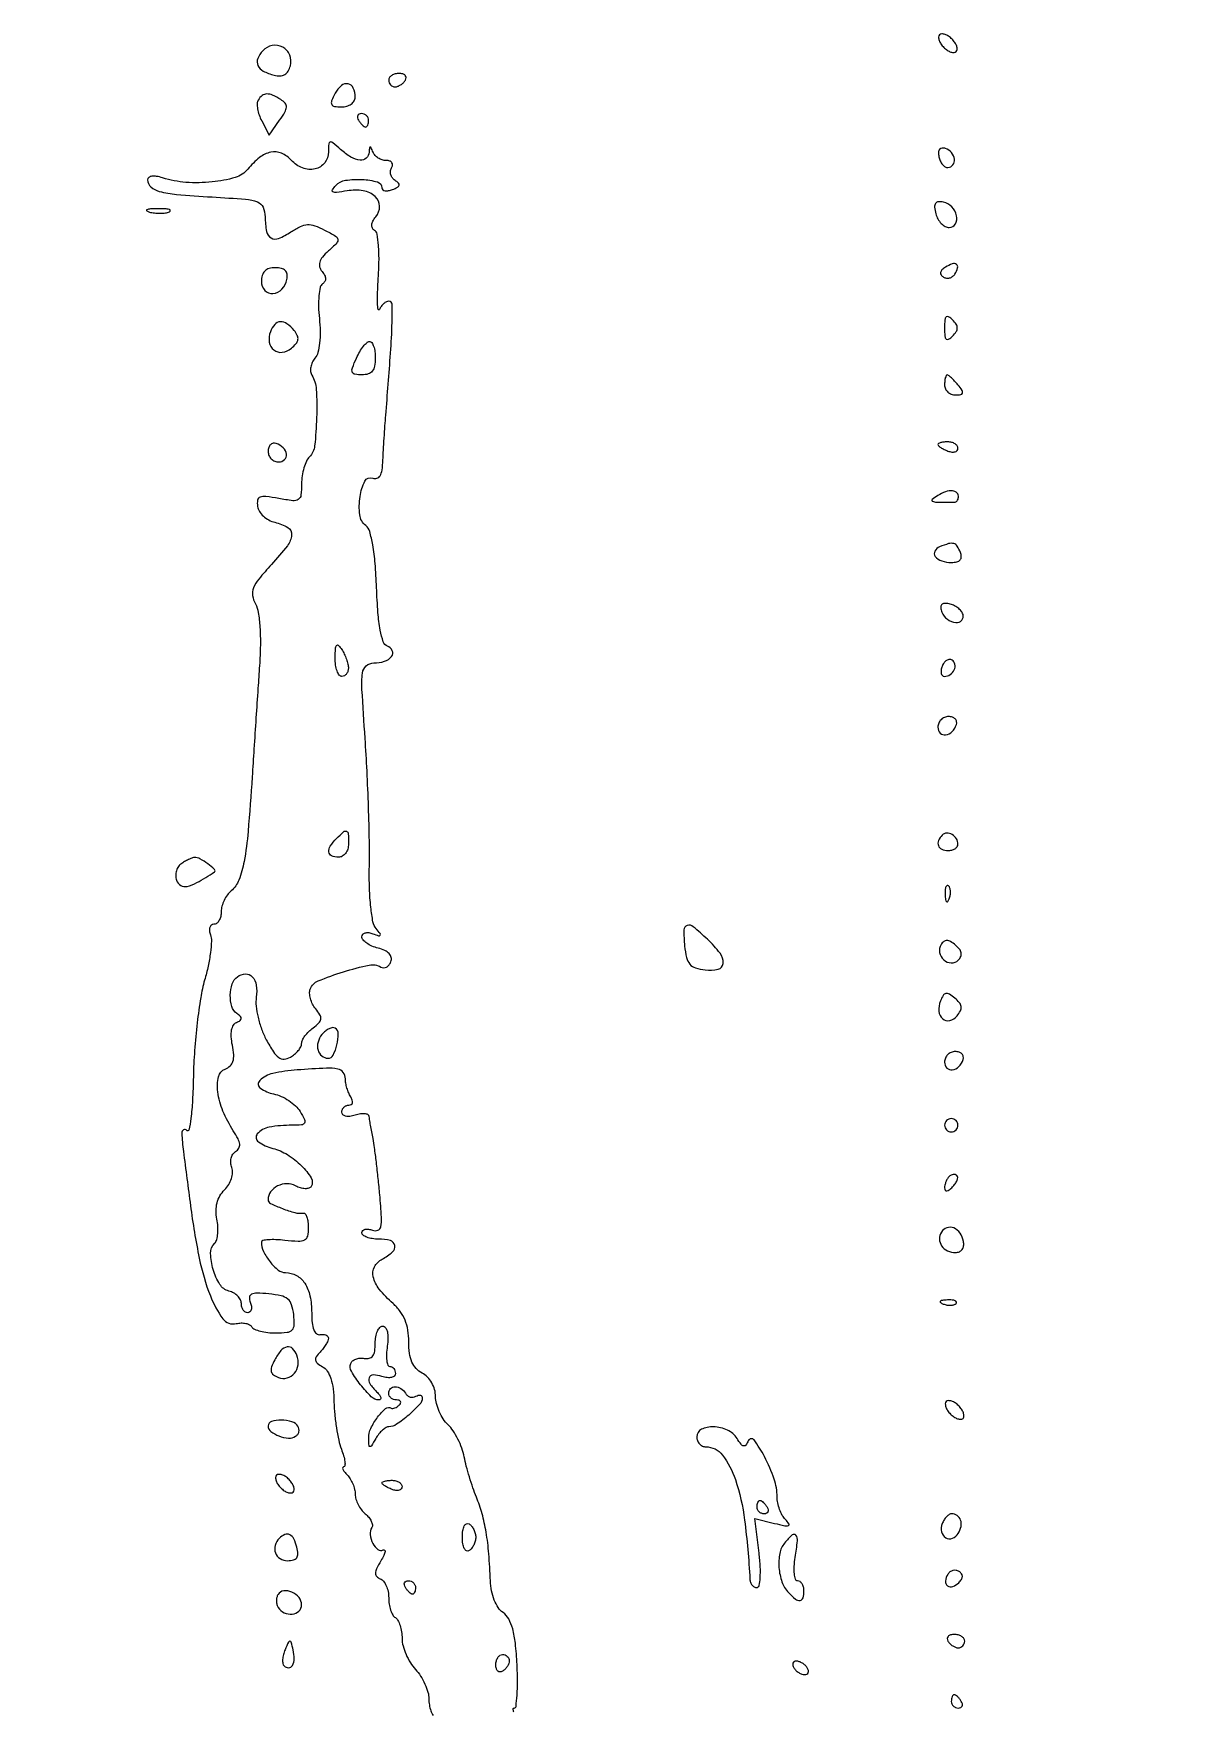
# Model space of a CAD drawing. Extents: x 0 to 4160, y 0 to 3120.
# Drawn here: x 2954 to 3125.7, y 514.5 to 764.9 of the extents above; entities that cross this region are included whole.
import ezdxf

# ---------------------------------------------------------------- set-up
doc = ezdxf.new("R2010")
doc.units = 0

msp = doc.modelspace()

# ---------------------------------------------------------------- linework, layer by layer
for points in [[(4159.499279, 606.274193, 0.000001), (4159.667734, 974.478125, 0.000057)], [(757.647081, 3119.740147, 0.000002), (520.492565, 3119.487217, 0.4139)], [(1964.75, 0.149832, 0.000016), (2717.930904, 0.232101, 0.000028), (3351.473438, 0.357111)], [(4159.806661, 1380.08378, 0.000034), (4159.883999, 1862.25)], [(3025.700185, 514.412957, -0.092046), (3025.565797, 514.833592, -0.452318), (3025.711045, 514.997902, 0.379134), (3026.009922, 515.261162, 0.013569), (3026.169701, 516.90734, 0.018932), (3026.23641, 519.006952, 0.011357), (3026.164533, 521.501062, 0.013558), (3025.914579, 524.673079, 0.039506), (3025.511313, 526.831284, 0.05975), (3024.917971, 528.30376, 0.113317), (3024.071615, 529.253159, -0.092931), (3023.351957, 529.997678, -0.051336), (3022.765198, 531.123335, -0.046019), (3022.360603, 532.499442, -0.039441), (3022.187057, 534, 0.011277), (3021.949377, 538.033816, 0.021138), (3021.546349, 541.275866, 0.025396), (3020.94279, 544.016962, 0.031045), (3020.093444, 546.5, -0.015235), (3019.577298, 547.866341, -0.009427), (3019.050628, 549.5, -0.009453), (3018.590977, 551.134686, -0.016764), (3018.28326, 552.5, 0.041046), (3017.928842, 553.779618, 0.029224), (3017.334632, 555.144256, 0.029672), (3016.608774, 556.38756, 0.054061), (3015.856022, 557.288955, -0.057475), (3015.145425, 558.151738, -0.039857), (3014.545206, 559.265001, -0.040179), (3014.135397, 560.444139, -0.06363), (3014, 561.503771, 0.069079), (3013.856161, 562.539923, 0.061009), (3013.43358, 563.545743, 0.062142), (3012.790809, 564.402352, 0.078043), (3012, 565, -0.082299), (3011.083525, 565.704878, -0.086772), (3010.463311, 566.656015, -0.069015), (3010.111606, 567.942257, -0.032286), (3010, 569.668835, 0.039811), (3009.860184, 571.422051, 0.057861), (3009.439606, 572.914081, 0.060993), (3008.709981, 574.211821, 0.051031), (3007.648577, 575.383651, -0.038956), (3005.601671, 577.536863, -0.111464), (3004.689875, 579.376236, -0.185031), (3004.881269, 580.866559, -0.147494), (3006.037238, 582.019929, 0.056798), (3007.569646, 583.0793, 0.263564), (3007.912318, 584.057202, 0.292035), (3007.248021, 584.775112, 0.064062), (3005.5, 585, -0.0369), (3004.542575, 585.070755, -0.055583), (3003.734375, 585.284531, -0.072895), (3003.181584, 585.597502, -0.231533), (3003, 585.968615, -0.197781), (3003.130649, 586.285982, -0.143527), (3003.468847, 586.472786, -0.094594), (3003.984731, 586.488739, -0.052221), (3004.596074, 586.32476, 0.185451), (3005.377727, 586.325016, 0.256101), (3005.822007, 586.850022, 0.06557), (3005.921112, 588.264937, 0.006771), (3005.67151, 591.606144, 0.004048), (3005.436065, 594.04598, 0.003943), (3005.159255, 596.503055, 0.00389), (3004.882241, 598.657901, 0.014682), (3004.65877, 600, -0.002697), (3004.464261, 601.017068, -0.002954), (3004.286743, 602.005733, -0.002761), (3004.144597, 602.85296, -0.014778), (3004.083333, 603.317388, 0.260297), (3003.898832, 603.580867, 0.091046), (3003.436979, 603.708202, 0.062015), (3002.772421, 603.683974, 0.036771), (3002, 603.5, -0.043987), (3001.210739, 603.323992, -0.086344), (3000.569758, 603.350135, -0.136392), (3000.158106, 603.566615, -0.20676), (3000, 603.932612, -0.098237), (3000.080817, 604.339981, -0.097753), (3000.311086, 604.686455, -0.098131), (3000.654868, 604.918482, -0.099846), (3001.059017, 605, 0.142189), (3001.404766, 605.100352, 0.199637), (3001.587149, 605.360341, 0.136065), (3001.565902, 605.762173, 0.059086), (3001.335448, 606.25, -0.040363), (3001.033664, 606.831538, -0.025795), (3000.774982, 607.548149, -0.025882), (3000.593068, 608.281688, -0.043188), (3000.526431, 608.913912, 0.152575), (3000.201912, 609.888267, 0.19281), (2999.40674, 610.39295, 0.058234), (2997.690937, 610.510238, 0.00512), (2993.338107, 610.256072, 0.036383), (2989.688574, 609.736937, 0.146335), (2987.738409, 608.659777, 0.459874), (2987.835435, 607.541169, 0.105377), (2989.823696, 606.671738, -0.055478), (2990.94065, 606.310136, -0.04047), (2992.083512, 605.678601, -0.04115), (2993.081615, 604.891127, -0.068225), (2993.758474, 604.061478, -0.020327), (2994.43466, 602.845309, -0.250647), (2994.422156, 602.332726, -0.248707), (2993.988376, 602.056086, -0.02005), (2992.590261, 602, 0.042063), (2989.147671, 601.709876, 0.178083), (2987.382065, 600.697496, 0.440836), (2987.539279, 599.519836, 0.090689), (2989.69075, 598.541481, -0.07876), (2991.881438, 597.607255, -0.055135), (2993.98794, 595.936809, -0.05984), (2995.420113, 594.131482, -0.283413), (2995.418555, 592.868219, -0.17933), (2995.076716, 592.601636, -0.08591), (2994.517296, 592.525057, -0.067074), (2993.823833, 592.643597, -0.047071), (2993.092507, 592.950492, 0.127359), (2991.780045, 593.268951, 0.111942), (2990.407013, 592.935469, 0.119645), (2989.377791, 592.069657, 0.15965), (2989, 590.916631, 0.286402), (2989.36078, 590.338447, 0.021743), (2991.12604, 589.567903, 0.027915), (2993.000775, 588.962661, 0.100253), (2994.25, 588.891849, -0.282394), (2994.537551, 588.767813, -0.070944), (2994.779687, 588.292841, -0.051447), (2994.945701, 587.574099, -0.031058), (2995, 586.700801, -0.0542), (2994.86428, 585.45244, -0.218099), (2994.413862, 584.855072, -0.136102), (2993.50529, 584.647387, -0.017602), (2991.5, 584.810207, 0.017934), (2990.158097, 584.918268, 0.030134), (2989.028125, 584.90046, 0.031546), (2988.196062, 584.783985, 0.356171), (2988, 584.543665, 0.113334), (2988.317044, 583.162911, 0.054935), (2989.286452, 581.620691, 0.055527), (2990.512754, 580.385701, 0.171139), (2991.606612, 580, -0.127836), (2993.228561, 579.578424, -0.122256), (2994.471945, 578.415691, -0.093985), (2995.245875, 576.523118, -0.050232), (2995.5, 574, 0.024949), (2995.574833, 572.501219, 0.066949), (2995.821429, 571.464286, 0.12162), (2996.22127, 570.891255, 0.23333), (2996.75, 570.75, -0.060842), (2997.228174, 570.786344, -0.09247), (2997.632812, 570.691563, -0.12212), (2997.900909, 570.484545, -0.16914), (2998, 570.2, -0.104932), (2997.916696, 569.807431, -0.031689), (2997.632812, 569.264206, -0.03021), (2997.228395, 568.679757, -0.028707), (2996.75, 568.137721, 0.045414), (2996.184434, 567.45211, 0.194509), (2996.073726, 566.94456, 0.183862), (2996.34536, 566.484259, 0.040028), (2997.122745, 565.959247, -0.12126), (2997.838077, 565.285698, -0.065148), (2998.361834, 564.184672, -0.048947), (2998.696428, 562.660443, -0.024556), (2998.832833, 560.691601, 0.018878), (2998.940595, 558.829938, 0.015045), (2999.192723, 556.834055, 0.015304), (2999.538927, 554.997801, 0.036608), (2999.935337, 553.670076, -0.02091), (3000.27647, 552.645845, -0.038286), (3000.45394, 551.784335, -0.051778), (3000.467988, 551.177851, -0.390883), (3000.275249, 551, 0.340594), (3000.132105, 550.889696, 0.169071), (3000.150854, 550.6475, 0.066783), (3000.385203, 550.26147, 0.026613), (3000.8, 549.8, -0.058676), (3001.259527, 549.217803, -0.038987), (3001.6475, 548.459718, -0.039045), (3001.912337, 547.652558, -0.059819), (3002, 546.922445, 0.073713), (3002.108603, 546.189784, 0.044572), (3002.437391, 545.374669, 0.043627), (3002.91915, 544.605716, 0.057861), (3003.48899, 544.009138, -0.045516), (3004.022461, 543.477483, -0.060105), (3004.395995, 542.902431, -0.074068), (3004.564593, 542.372706, -0.180381), (3004.485745, 541.976935, 0.167779), (3004.243692, 540.90013, 0.088877), (3004.637719, 539.573117, 0.110977), (3005.392153, 538.653369, 0.31382), (3006.178609, 538.610387, -0.319681), (3006.397364, 538.596092, -0.282209), (3006.47412, 538.376741, -0.061844), (3006.271102, 537.797359, -0.018533), (3005.823825, 536.97399, 0.020576), (3005.196536, 535.807917, 0.106636), (3005.023694, 535.101401, 0.205675), (3005.21137, 534.629104, 0.110298), (3005.75, 534.286013, -0.139224), (3006.22888, 533.941149, -0.062957), (3006.632812, 533.273748, -0.055288), (3006.907287, 532.411098, -0.049436), (3007, 531.475684, 0.038918), (3007.073882, 530.527908, 0.042177), (3007.29375, 529.629046, 0.046287), (3007.615662, 528.901776, 0.127689), (3008, 528.5, -0.132095), (3008.384594, 528.090918, -0.045011), (3008.70625, 527.334192, -0.041011), (3008.926178, 526.394854, -0.03702), (3009, 525.39917, 0.065038), (3009.144579, 524.292385, 0.037018), (3009.5875, 523.015087, 0.036301), (3010.234349, 521.773705, 0.049313), (3011, 520.769625, -0.045294), (3011.765523, 519.782237, -0.035583), (3012.4125, 518.591835, -0.036658), (3012.856498, 517.388278, -0.070148), (3013, 516.370456, 0.040667), (3013.073934, 515.462959, 0.043189), (3013.29375, 514.598135, 0.047343), (3013.61587, 513.895479, 0.123817)]]:
    msp.add_lwpolyline(points, format="xyb")
for points in [[(3089.1875, 763.9375, 0.068635), (3089.45155, 763.402945, 0.04742), (3089.882031, 762.882031, 0.04742), (3090.402945, 762.45155, 0.068635), (3090.9375, 762.1875, 0.08306), (3091.420316, 762.111558, 0.196386), (3091.75, 762.25, 0.196386), (3091.888442, 762.579684, 0.08306), (3091.8125, 763.0625, 0.068635), (3091.54845, 763.597055, 0.04742), (3091.117969, 764.117969, 0.04742), (3090.597055, 764.54845, 0.068635), (3090.0625, 764.8125, 0.08306), (3089.579684, 764.888442, 0.196386), (3089.25, 764.75, 0.196386), (3089.111558, 764.420316, 0.08306)], [(2988.198783, 762.380876, 0.089566), (2987.451332, 761.209637, 0.209415), (2987.475257, 760.191964, 0.166472), (2988.280449, 759.355391, 0.054758), (2989.898165, 758.736881, 0.067544), (2990.786216, 758.628994, 0.127474), (2991.477635, 758.818541, 0.129099), (2991.984309, 759.317698, 0.070194), (2992.323552, 760.129263, 0.160671), (2992.221716, 761.74767, 0.174145), (2991.176176, 762.924733, 0.173838), (2989.619055, 763.168734, 0.160181)], [(3007, 758, 0.092995), (3007.071618, 757.618268, 0.096318), (3007.276414, 757.29375, 0.099231), (3007.581949, 757.076556, 0.105429), (3007.940983, 757, 0.089642), (3008.346558, 757.073302, 0.053229), (3008.7871, 757.29375, 0.051032), (3009.193797, 757.617485, 0.06081), (3009.5, 758, 0.139169), (3009.607943, 758.379648, 0.191142), (3009.478525, 758.70625, 0.138808), (3009.110654, 758.926733, 0.066118), (3008.559017, 759, 0.062283), (3007.962904, 758.925455, 0.080552), (3007.457961, 758.70625, 0.097988), (3007.120018, 758.381379, 0.153634)], [(2999.01499, 756.028008, 0.024031), (2998.481001, 754.90352, 0.211393), (2998.492488, 754.365794, 0.254463), (2998.890013, 754.073245, 0.034034), (2999.964816, 754, 0.069077), (3000.742678, 754.10798, 0.085263), (3001.402165, 754.423289, 0.099956), (3001.843119, 754.891481, 0.139952), (3002, 755.440983, 0.101357), (3001.718926, 756.813299, 0.24805), (3000.941676, 757.442429, 0.230637), (2999.932706, 757.174921, 0.09198)], [(2987.512773, 755.020667, 0.134556), (2987.358781, 754.497131, 0.046917), (2987.418329, 753.706755, 0.042491), (2987.652096, 752.805901, 0.038162), (2988.041204, 751.92301), (2989.174896, 749.804687), (2990.720378, 752.011171, 0.020641), (2991.507427, 753.23979, 0.119507), (2991.726569, 753.97261, 0.194875), (2991.53195, 754.536677, 0.072391), (2990.88293, 755.093515, 0.033119), (2989.670209, 755.753442, 0.113928), (2988.798779, 755.934871, 0.161671), (2988.113423, 755.690753, 0.088851)], [(3002.5, 752, 0.029505), (3002.768994, 751.617226, 0.035638), (3003.066025, 751.29375, 0.038439), (3003.34829, 751.065539, 0.151918), (3003.559017, 751, 0.210953), (3003.727648, 751.07446, 0.081139), (3003.870461, 751.29375, 0.061769), (3003.967655, 751.617151, 0.042167), (3004, 752, 0.105053), (3003.918938, 752.381556, 0.099167), (3003.688914, 752.70625, 0.09642), (3003.345238, 752.923877, 0.093332), (3002.940983, 753, 0.108972), (3002.586039, 752.921712, 0.182303), (3002.3746, 752.70625, 0.161196), (3002.343488, 752.3821, 0.082592)], [(2998, 747.271619, -0.167251), (2997.442536, 745.651688, -0.174036), (2996.015135, 744.750189, -0.147514), (2994.141772, 744.889502, -0.117559), (2992.462861, 746.041038, 0.109873), (2991.000491, 747.077031, 0.150999), (2989.406855, 747.233326, 0.118394), (2987.714264, 746.441317, 0.054028), (2985.970322, 744.711605, -0.15318), (2984.0848, 743.46206, -0.044979), (2980.634899, 742.79371, -0.044017), (2976.729539, 742.741047, -0.058693), (2973.25, 743.41653, 0.03494), (2972.346591, 743.63679, 0.07452), (2971.62976, 743.651507, 0.126348), (2971.174421, 743.469849, 0.239379), (2971, 743.126405, 0.215098), (2971.47504, 742.073252, 0.11628), (2972.753353, 741.388462, 0.044022), (2975.32326, 740.941262, 0.006361), (2980.635233, 740.560378, -0.005209), (2985.634362, 740.213495, -0.070105), (2987.421445, 739.814474, -0.204675), (2988.235561, 739.035363, -0.096624), (2988.545942, 737.585857, 0.040591), (2988.764554, 735.394454, 0.219101), (2989.434742, 734.439539, 0.234914), (2990.558234, 734.365286, 0.046176), (2992.398644, 735.341632, -0.031451), (2993.822667, 736.151611, -0.099817), (2994.877829, 736.427008, -0.101217), (2995.948872, 736.270154, -0.032866), (2997.421911, 735.624891, -0.012468), (2999.062925, 734.720898, -0.21864), (2999.403446, 734.235592, -0.243374), (2999.237448, 733.691514, -0.015411), (2997.99559, 732.496009, 0.034103), (2997.115171, 731.582679, 0.100253), (2996.699331, 730.819741, 0.144403), (2996.690738, 730.12529, 0.104951), (2997.05209, 729.437236, -0.052429), (2997.4357, 728.861771, -0.112024), (2997.572326, 728.348355, -0.146714), (2997.460038, 727.9165, -0.118422), (2997.120972, 727.574765, 0.204805), (2996.77021, 727.076304, 0.029247), (2996.57842, 725.813267, 0.029306), (2996.524509, 724.210537, 0.021141), (2996.644741, 722.425349, -0.023155), (2996.767203, 720.490933, -0.031834), (2996.685837, 718.750835, -0.035952), (2996.426276, 717.342402, -0.110093), (2995.986237, 716.483416, 0.064545), (2995.595488, 715.865411, 0.063771), (2995.373252, 715.165694, 0.06945), (2995.345354, 714.493636, 0.114594), (2995.526191, 713.957621, -0.125343), (2996.185882, 711.856236, -0.021319), (2996.237381, 707.625178, -0.019259), (2995.946071, 703.408314, -0.17112), (2995.154372, 701.754372, 0.090473), (2994.710672, 701.112647, 0.035892), (2994.339097, 700.103286, 0.034049), (2994.085167, 698.928684, 0.036225), (2994, 697.754687, -0.027857), (2993.90536, 696.057306, -0.225719), (2993.505464, 695.412887, -0.17508), (2992.684498, 695.225198, -0.015891), (2990.574193, 695.552059, 0.014425), (2988.665128, 695.853483, 0.122023), (2987.807789, 695.75437, 0.265311), (2987.429934, 695.300433, 0.080483), (2987.416089, 694.370763, 0.106134), (2987.691729, 693.632206, 0.065655), (2988.290757, 692.920728, 0.061404), (2989.105417, 692.342547, 0.06578), (2990.017757, 691.995808, -0.075881), (2991.938331, 691.221359, -0.287366), (2992.506111, 690.121044, -0.145981), (2991.870805, 688.498441, -0.019941), (2989.491483, 685.690628, 0.014124), (2987.620462, 683.534022, 0.075092), (2986.824772, 682.195895, 0.133435), (2986.687279, 681.067557, 0.087056), (2987.099501, 679.814081, -0.084936), (2987.525176, 678.537829, -0.021432), (2987.765517, 676.353927, -0.019919), (2987.838139, 673.656841, -0.014009), (2987.713915, 670.623453, 0.000457), (2987.482159, 667.222076, 0.000212), (2987.186926, 662.801889, 0.00021), (2986.880659, 658.157661, 0.000292), (2986.610669, 654, -0.004859), (2986.007353, 645.859915, -0.024644), (2985.404302, 641.351664, -0.045709), (2984.630032, 638.592795, -0.128985), (2983.473538, 636.978038, 0.064365), (2982.909466, 636.371965, 0.044356), (2982.432852, 635.562814, 0.044489), (2982.108099, 634.68608, 0.066554), (2982, 633.877555, -0.057027), (2981.917825, 633.159408, -0.076365), (2981.674822, 632.551532, -0.09541), (2981.315305, 632.144075, -0.165892), (2980.893011, 632, 0.169011), (2980.522243, 631.870987, 0.150469), (2980.290198, 631.533539, 0.107056), (2980.243638, 631.019823, 0.060949), (2980.395377, 630.412047, -0.10465), (2980.542727, 629.48643, -0.019808), (2980.387716, 627.774203, -0.020376), (2980.039728, 625.754778, -0.017456), (2979.513606, 623.662047, 0.03029), (2978.926757, 621.045683, 0.011114), (2978.405894, 617.291399, 0.01097), (2978.017083, 613.153615, 0.012929), (2977.836594, 609.223565, -0.008195), (2977.708348, 605.704363, -0.017761), (2977.469621, 603.008861, -0.023914), (2977.170067, 601.281125, -0.668332), (2976.840667, 601.223565, 0.406952), (2976.382717, 601.331924, 0.27684), (2976.111588, 600.823631, 0.019126), (2976.353162, 598.097486, 0.001168), (2977.404164, 589.99338, 0.017415), (2978.720428, 582.143406, 0.042498), (2980.372793, 576.522321, 0.065856), (2982.239926, 573.123743, 0.302138), (2984.249004, 572.390219, -0.052595), (2984.959547, 572.484323, -0.058377), (2985.648742, 572.422098, -0.066487), (2986.215286, 572.222047, -0.1371), (2986.558021, 571.90612, 0.156723), (2986.968445, 571.555978, 0.036679), (2987.836956, 571.266173, 0.034315), (2988.933055, 571.066563, 0.02789), (2990.125439, 571, 0.025991), (2991.833994, 571.088873, 0.174826), (2992.586167, 571.452299, 0.192189), (2992.894039, 572.191162, 0.032416), (2992.816422, 573.75, 0.048412), (2992.502928, 575.211444, 0.14342), (2991.935453, 576.053594, 0.120489), (2990.93607, 576.540208, 0.02952), (2989.11483, 576.82344, 0.015542), (2987.340784, 576.937445, 0.11436), (2986.513171, 576.774294, 0.280578), (2986.213264, 576.337179, 0.105554), (2986.333445, 575.57344, -0.05305), (2986.494021, 574.970807, -0.095854), (2986.475338, 574.462198, -0.144452), (2986.286727, 574.128742, -0.194685), (2985.968615, 574, -0.141456), (2985.599244, 574.106633, -0.099792), (2985.284531, 574.406365, -0.084746), (2985.072539, 574.85461, -0.068274), (2985, 575.383369, 0.121345), (2984.860793, 575.948522, 0.075003), (2984.45408, 576.503134, 0.067845), (2983.852004, 576.963542, 0.065489), (2983.14155, 577.252733, -0.191192), (2981.790914, 578.244972, -0.067858), (2980.786962, 580.469981, -0.068127), (2980.41861, 582.869688, -0.199175), (2981.02276, 584.395833, 0.129004), (2981.320618, 584.923924, 0.041268), (2981.47836, 585.818843, 0.03803), (2981.495401, 586.886469, 0.034347), (2981.353571, 587.982143, -0.049802), (2981.228687, 589.254033, -0.063937), (2981.380193, 590.418821, -0.067431), (2981.80967, 591.458598, -0.06485), (2982.504865, 592.362008, 0.058688), (2983.122115, 593.144071, 0.060951), (2983.531431, 594.038532, 0.066331), (2983.688677, 594.928172, 0.102579), (2983.563258, 595.695749, -0.075023), (2983.412647, 596.380044, -0.075795), (2983.471526, 597.075801, -0.081878), (2983.724641, 597.675956, -0.114171), (2984.137059, 598.084707, 0.120293), (2984.618743, 598.57378, 0.162965), (2984.750276, 599.175351, 0.094199), (2984.502537, 599.988678, 0.024136), (2983.802072, 601.179324, -0.047328), (2982.259693, 604.102919, -0.064566), (2981.489085, 606.977532, -0.087281), (2981.582199, 609.23862, -0.252444), (2982.570313, 610.388608, 0.096331), (2983.322627, 610.858677, 0.13142), (2983.744656, 611.53346, 0.092792), (2983.855387, 612.513485, 0.031223), (2983.660982, 613.945088, -0.032629), (2983.493712, 615.20336, -0.062369), (2983.552361, 616.219558, -0.086655), (2983.822666, 616.948488, -0.165318), (2984.289062, 617.353557, 0.047442), (2984.830581, 617.637048, 0.247136), (2984.989529, 617.921784, 0.211385), (2984.854718, 618.247838, 0.035589), (2984.321877, 618.688464, -0.167429), (2983.57952, 619.730049, -0.076), (2983.35013, 621.409804, -0.075447), (2983.633641, 623.095821, -0.158191), (2984.409316, 624.15748, -0.146644), (2985.620778, 624.578964, -0.219652), (2986.640572, 624.161162, -0.152889), (2987.234402, 622.919496, -0.072225), (2987.231658, 621.125029, 0.062968), (2987.204909, 619.784945, 0.031333), (2987.490117, 618.107929, 0.030135), (2988.015455, 616.356136, 0.035115), (2988.726827, 614.770866, 0.019006), (2989.78404, 612.966552, 0.093623), (2990.588412, 612.111255, 0.175428), (2991.383124, 611.880969, 0.111693), (2992.316345, 612.15716, 0.045208), (2992.960449, 612.598343, 0.047043), (2993.505426, 613.14281, 0.051755), (2993.879917, 613.704023, 0.121852), (2994, 614.189448, -0.115873), (2994.118853, 614.695419, -0.042487), (2994.502974, 615.327091, -0.039304), (2995.057077, 615.97195, -0.037771), (2995.712253, 616.531545, 0.036791), (2996.573474, 617.264214, 0.165707), (2996.864981, 617.846863, 0.169668), (2996.736627, 618.477891, 0.039), (2996.100377, 619.379053, -0.05546), (2995.632587, 620.090073, -0.051419), (2995.318208, 620.904561, -0.055076), (2995.194134, 621.695614, -0.103352), (2995.297088, 622.331815, -0.206154), (2996.474667, 623.538918, -0.022192), (3000.228922, 624.895686, -0.02261), (3004.090159, 625.911286, -0.193762), (3005.816214, 625.613586, 0.137401), (3006.229423, 625.49455, 0.124174), (3006.662354, 625.600355, 0.104534), (3007.049733, 625.923401, 0.075389), (3007.328642, 626.414044, 0.141841), (3007.382153, 627.045008, 0.140411), (3007.090829, 627.609826, 0.098089), (3006.433958, 628.078822, 0.044678), (3005.433427, 628.427353, -0.039591), (3004.502074, 628.741216, -0.051355), (3003.714819, 629.178277, -0.061214), (3003.172649, 629.665138, -0.181148), (3003, 630.126041, -0.179144), (3003.133836, 630.487597, -0.148479), (3003.482174, 630.709369, -0.102468), (3004.013006, 630.745473, -0.057587), (3004.641444, 630.584097, 0.01348), (3005.502294, 630.280116, 0.341451), (3005.722493, 630.359396, 0.312244), (3005.713142, 630.604249, 0.012313), (3005.127194, 631.346741, -0.127013), (3004.656269, 632.346913, -0.019661), (3004.33039, 634.531746, -0.019551), (3004.135144, 637.330494, -0.012184), (3004.114802, 640.619633, 0.008957), (3004.115827, 644.429729, 0.003898), (3003.987062, 649.48983, 0.003856), (3003.766772, 654.866272, 0.005127), (3003.47871, 659.75, -0.002668), (3003.012015, 667.051206, -0.043675), (3003.082504, 669.498329, -0.186153), (3003.646256, 670.570219, -0.181587), (3004.790641, 671, 0.079134), (3006.372852, 671.251993, 0.14559), (3007.436258, 671.987383, 0.284281), (3007.540959, 672.836589, 0.195621), (3006.813382, 673.518704, -0.22338), (3006.196159, 674.162336, -0.035349), (3005.743875, 675.902778, -0.026898), (3005.403361, 678.511569, -0.009603), (3005.190118, 682.261641, 0.011017), (3004.976626, 685.837706, 0.022736), (3004.621561, 688.615651, 0.025358), (3004.161025, 690.643718, 0.160712), (3003.578001, 691.50942, -0.201055), (3002.678539, 693.100315, -0.066136), (3002.717847, 695.844202, -0.08069), (3003.446134, 698.137998, -0.384627), (3004.622313, 698.591438, 0.165935), (3005.249041, 698.567903, 0.193641), (3005.711689, 698.937374, 0.093779), (3006.005581, 699.802861, 0.024036), (3006.142405, 701.281385, -0.003015), (3006.216985, 702.764477, -0.001662), (3006.325132, 704.576941, -0.001657), (3006.447002, 706.414226, -0.002658), (3006.564483, 707.98054, 0.001698), (3007.277189, 717.244121, 0.011582), (3007.507282, 721.821445, 0.015056), (3007.498991, 724.541653, 0.404535), (3007.025188, 725, 0.121577), (3006.655901, 724.908859, 0.060127), (3006.255883, 724.632812, 0.054388), (3005.887832, 724.228088, 0.052946), (3005.611861, 723.75, -0.741433), (3005.43358, 723.772025, -0.035681), (3005.340246, 724.697086, -0.016656), (3005.347284, 726.42033, -0.007052), (3005.466301, 728.729441, 0.014888), (3005.554485, 731.189778, 0.022563), (3005.470865, 733.329268, 0.019917), (3005.260859, 735.014044, 0.216643), (3004.889215, 735.568469, -0.134975), (3004.559379, 735.92331, -0.143908), (3004.46776, 736.38789, -0.103179), (3004.640203, 736.951789, -0.047616), (3005.073886, 737.589028, 0.176717), (3005.637855, 739.168754, 0.209107), (3004.997373, 740.606078, 0.144065), (3003.2088, 741.477053, 0.085555), (3000.819707, 741.468237, -0.009717), (2999.229002, 741.219761, -0.145342), (2998.679564, 741.304567, -0.452199), (2998.592862, 741.606503, -0.045438), (2999.112742, 742.275607, -0.167395), (3000.557461, 743.041981, -0.052022), (3003.046546, 743.171674, -0.054401), (3005.326573, 742.802347, -0.337369), (3006, 741.917885, 0.224077), (3006.129619, 741.64318, 0.134335), (3006.465255, 741.492495, 0.084598), (3006.976901, 741.499599, 0.045965), (3007.583846, 741.670548, 0.033564), (3008.293508, 741.999034, 0.203404), (3008.539349, 742.310073, 0.272025), (3008.450362, 742.639699, 0.055643), (3007.95573, 743.02736, -0.090571), (3007.545264, 743.397827, -0.095546), (3007.301628, 743.882957, -0.099661), (3007.261631, 744.406618, -0.108205), (3007.430902, 744.888197, 0.107561), (3007.582326, 745.317254, 0.187629), (3007.491748, 745.678055, 0.162193), (3007.163788, 745.918333, 0.077835), (3006.64235, 746, -0.077109), (3006.040515, 746.093369, -0.063907), (3005.451985, 746.367188, -0.065439), (3004.965203, 746.772067, -0.090943), (3004.662281, 747.25, 0.009076), (3004.382013, 747.909806, 0.295955), (3004.242982, 748, 0.382689), (3004.135242, 747.903389, 0.011437), (3004.078947, 747.25, -0.197853), (3003.646109, 746.362433, -0.208287), (3002.72582, 746.061843, -0.112454), (3001.369176, 746.509865, -0.048195), (2999.828741, 747.654988, 0.009457), (2998.673733, 748.661185, 0.230028), (2998.27131, 748.762034, 0.336182), (2998.041009, 748.497072, 0.016728)], [(3089.154497, 746.562347, 0.055333), (3089.36095, 745.928335, 0.067404), (3089.692258, 745.399846, 0.080237), (3090.091906, 745.052077, 0.153371), (3090.5, 744.947179, 0.222662), (3091.239714, 745.342635, 0.193087), (3091.467772, 746.199269, 0.144703), (3091.04532, 747.174717, 0.139121), (3090.154497, 747.781834, 0.095591), (3089.619166, 747.852447, 0.209098), (3089.258082, 747.66825, 0.165894), (3089.095579, 747.233934, 0.058438)], [(3088.695024, 738.058227, 0.062304), (3089.009533, 737.271312, 0.066375), (3089.503059, 736.604604, 0.074338), (3090.092854, 736.153804, 0.126724), (3090.689956, 736, 0.269301), (3091.608796, 736.533587, 0.188323), (3091.7876, 737.7473, 0.13144), (3091.069226, 739.102591, 0.159267), (3089.816909, 739.796744, 0.067547), (3089.053983, 739.839026, 0.233669), (3088.641264, 739.592401, 0.17272), (3088.512212, 739.043721, 0.036195)], [(2971.269032, 738.307009, 0.037336), (2972.036634, 738.167106, 0.029507), (2972.880008, 738.127736, 0.030339), (2973.671085, 738.185595, 0.06278), (2974.269032, 738.344063, 0.31318), (2974.386009, 738.52287, 0.333666), (2974.257153, 738.684921, 0.052471), (2973.580113, 738.787295, 0.014395), (2972.5, 738.805051, 0.012823), (2971.431793, 738.764444, 0.080377), (2970.900903, 738.643467, 0.597527), (2970.883358, 738.48334, 0.087174)], [(2988, 727.926676, 0.188778), (2988.511028, 726.621394, 0.232055), (2989.717666, 726.155562, 0.183129), (2991.06416, 726.805748, 0.143076), (2991.811841, 728.261484, 0.081073), (2991.83397, 729.038825, 0.164476), (2991.565907, 729.580742, 0.142094), (2990.988401, 729.898563, 0.055256), (2990.073324, 730, 0.067185), (2989.143857, 729.874542, 0.12999), (2988.5, 729.5, 0.12999), (2988.125458, 728.856143, 0.067185)], [(3090.114277, 730.070627, 0.051827), (3089.604675, 729.677457, 0.154764), (3089.394858, 729.296119, 0.207337), (3089.472491, 728.937111, 0.099167), (3089.824139, 728.608688, 0.103479), (3090.27128, 728.44681, 0.098884), (3090.753577, 728.473847, 0.096839), (3091.196538, 728.68575, 0.094768), (3091.531037, 729.050219, 0.066358), (3091.944848, 729.974241, 0.31899), (3091.768865, 730.489634, 0.249192), (3091.148744, 730.574334, 0.050263)], [(2989.335833, 720.432783, 0.129423), (2989.166505, 718.88536, 0.191633), (2989.844899, 717.719789, 0.202172), (2991.103816, 717.376714, 0.140874), (2992.46995, 717.97506, 0.045192), (2993.171184, 718.673005, 0.136007), (2993.448265, 719.281865, 0.152139), (2993.357365, 719.903293, 0.061456), (2992.889886, 720.632679, 0.062402), (2991.811883, 721.643872, 0.172937), (2990.829068, 721.933203, 0.202562), (2989.989678, 721.521604, 0.087414)], [(3090, 721, 0.018208), (3090.04368, 719.800928, 0.180052), (3090.25, 719.35, 0.354955), (3090.601187, 719.313616, 0.051663), (3091.2, 719.8, 0.049631), (3091.734592, 720.452741, 0.147822), (3091.9, 721, 0.147822), (3091.734592, 721.547259, 0.049631), (3091.2, 722.2, 0.051663), (3090.601187, 722.686384, 0.354955), (3090.25, 722.65, 0.180052), (3090.04368, 722.199072, 0.018208)], [(3005, 716.5, -0.044941), (3004.893893, 715.321865, -0.123078), (3004.552144, 714.565886, -0.148926), (3003.942772, 714.143938, -0.077643), (3003.021439, 714, -0.041935), (3001.958244, 714.089328, -0.27654), (3001.569083, 714.421959, -0.172941), (3001.580819, 715.055184, -0.016626), (3002.181954, 716.5, -0.025934), (3002.679567, 717.457269, -0.034577), (3003.233025, 718.265625, -0.037004), (3003.764062, 718.843176, -0.190598), (3004.160515, 719, -0.253829), (3004.483045, 718.824989, -0.063213), (3004.753401, 718.265625, -0.049176), (3004.938903, 717.457697, -0.031865)], [(3090, 712.5, 0.107348), (3090.124301, 711.927707, 0.099536), (3090.476593, 711.440625, 0.095788), (3091.003059, 711.114059, 0.091307), (3091.622445, 711, 0.035496), (3092.434686, 711.057736, 0.304492), (3092.691858, 711.28931, 0.217533), (3092.618371, 711.689039, 0.020633), (3092, 712.5, 0.013852), (3091.495645, 713.074554, 0.019119), (3091.00989, 713.559375, 0.016008), (3090.587584, 713.925448, 0.172217), (3090.377555, 714, 0.294983), (3090.231422, 713.90557, 0.044235), (3090.110907, 713.559375, 0.037907), (3090.027334, 713.07485, 0.023761)], [(2989, 702.583333, 0.099038), (2989.120875, 701.979073, 0.097945), (2989.465104, 701.465104, 0.097945), (2989.979073, 701.120875, 0.099038), (2990.583333, 701, 0.190724), (2991.459866, 701.346973, 0.244413), (2991.742973, 702.153639, 0.165501), (2991.250696, 703.122932, 0.113253), (2990.1875, 703.770833, 0.134046), (2989.735738, 703.795817, 0.144529), (2989.348828, 703.585286, 0.119977), (2989.089234, 703.158616, 0.077096)], [(3089, 703.606989, 0.222225), (3089.087111, 703.420671, 0.030693), (3089.440625, 703.160341, 0.030395), (3089.925442, 702.887494, 0.02136), (3090.5, 702.638374, 0.055937), (3091.074366, 702.488865, 0.100118), (3091.559375, 702.516384, 0.147206), (3091.877514, 702.710807, 0.184534), (3092, 703.031385, 0.152681), (3091.884506, 703.400789, 0.098158), (3091.559375, 703.715469, 0.08088), (3091.073532, 703.92777, 0.062722), (3090.5, 704, 0.024748), (3089.925176, 703.971531, 0.039339), (3089.440625, 703.884553, 0.046727), (3089.096084, 703.758929, 0.289661)], [(3089, 695.999057, 0.027022), (3088.148392, 695.381623, 0.572581), (3088.186414, 695.131041, 0.092874), (3088.782936, 695.013244, 0.002437), (3091.5, 695, 0.137651), (3091.696577, 695.055163, 0.088507), (3091.875156, 695.212969, 0.076546), (3092.008936, 695.447857, 0.065556), (3092.075, 695.725, 0.219733), (3091.853079, 696.373937, 0.18192), (3091.188688, 696.693885, 0.10717), (3090.152852, 696.564111, 0.05885)], [(3089.243769, 688.335642, 0.181629), (3088.540482, 687.690156, 0.287861), (3088.61296, 686.90182, 0.153046), (3089.565417, 686.229283, 0.077927), (3091.027632, 686, 0.054296), (3091.840964, 686.088582, 0.158031), (3092.322524, 686.37102, 0.191223), (3092.49358, 686.84108, 0.084583), (3092.361626, 687.5, 0.051096), (3091.888414, 688.435027, 0.186705), (3091.361419, 688.820093, 0.138201), (3090.606107, 688.810426, 0.023947)], [(3089.610496, 678.572649, 0.1429), (3090.41284, 677.517842, 0.134359), (3091.676078, 677.028585, 0.2383), (3092.564415, 677.368524, 0.271076), (3092.750467, 678.25, 0.094989), (3092.469005, 678.752215, 0.055843), (3091.967836, 679.227591, 0.053079), (3091.337846, 679.606394, 0.061011), (3090.670641, 679.822649, 0.054411), (3089.943861, 679.883, 0.213542), (3089.547707, 679.693279, 0.215418), (3089.42729, 679.273006, 0.055332)], [(3000.984687, 670.25, -0.078662), (3000.915082, 669.772504, -0.091624), (3000.701752, 669.367188, -0.102154), (3000.380164, 669.096336, -0.124732), (3000, 669, -0.242407), (2999.617555, 669.19699, -0.069028), (2999.298248, 669.807812, -0.052836), (2999.082357, 670.696678, -0.03458), (2999.015313, 671.75, -0.011096), (2999.054211, 673.150937, -0.155556), (2999.228862, 673.616929, -0.461139), (2999.512621, 673.628119, -0.043106), (3000, 673, -0.032032), (3000.372243, 672.334035, -0.025456), (3000.689119, 671.573437, -0.026113), (3000.910608, 670.835604, -0.056852)], [(3089.63617, 670.494256, 0.052397), (3089.482868, 669.921921, 0.094863), (3089.4984, 669.438938, 0.143728), (3089.674188, 669.122304, 0.197116), (3089.972368, 669, 0.148325), (3090.838067, 669.262587, 0.13568), (3091.448285, 669.969556, 0.160177), (3091.552555, 670.801327, 0.209036), (3091.121097, 671.425158, 0.157716), (3090.728896, 671.521435, 0.122565), (3090.308894, 671.38409, 0.09613), (3089.923314, 671.023704, 0.065363)], [(3089, 661.416667, 0.190724), (3089.346973, 660.540134, 0.244413), (3090.153639, 660.257027, 0.165501), (3091.122932, 660.749304, 0.113253), (3091.770833, 661.8125, 0.134046), (3091.795817, 662.264262, 0.144529), (3091.585286, 662.651172, 0.119977), (3091.158616, 662.910766, 0.077096), (3090.583333, 663, 0.099038), (3089.979073, 662.879125, 0.097945), (3089.465104, 662.534896, 0.097945), (3089.120875, 662.020927, 0.099038)], [(3001, 644, -0.072314), (3000.888136, 643.230589, -0.08892), (3000.5625, 642.583333, -0.10214), (3000.075754, 642.153209, -0.130775), (2999.5, 642, -0.102562), (2998.483981, 642.210625, -0.270106), (2998.059476, 642.787548, -0.175672), (2998.277957, 643.676264, -0.049176), (2999.2, 644.8, -0.015012), (3000.275516, 645.812801, -0.293947), (3000.70517, 645.879304, -0.281132), (3000.957332, 645.514221, -0.014086)], [(3089.63948, 645.306147, 0.094876), (3089.086489, 644.491235, 0.1934), (3089.067517, 643.730754, 0.202875), (3089.575357, 643.193711, 0.103624), (3090.5, 643, 0.06085), (3091.073598, 643.070066, 0.079459), (3091.559375, 643.276414, 0.097386), (3091.8846, 643.582093, 0.156819), (3092, 643.940983, 0.139398), (3091.764316, 644.769921, 0.123736), (3091.119339, 645.396031, 0.139481), (3090.316568, 645.598585, 0.191124)], [(2976.104283, 641.085612, 0.095654), (2975.613427, 640.623543, 0.081664), (2975.296278, 639.98647, 0.080121), (2975.195986, 639.269802, 0.086602), (2975.331588, 638.578278, 0.161848), (2975.968772, 637.802023, 0.196638), (2976.888595, 637.640111, 0.077434), (2978.357277, 638.207465, 0.01262), (2980.97104, 639.804373, 0.488572), (2981.004229, 640.179733, 0.030091), (2980.006049, 641.00339, 0.031326), (2978.821906, 641.757551, 0.12679), (2978, 641.969374, 0.092912), (2977.723838, 641.91761, 0.016414), (2977.236883, 641.709769, 0.017276), (2976.675304, 641.423953, 0.014786)], [(3090.078947, 636.416667, 0.018894), (3090.137993, 635.670344, 0.168741), (3090.279315, 635.37858, 0.470617), (3090.461564, 635.395823, 0.054073), (3090.683114, 635.8125, 0.051402), (3090.839148, 636.359369, 0.05415), (3090.876576, 636.916927, 0.060344), (3090.797407, 637.402231, 0.126455), (3090.604167, 637.729167, 0.296942), (3090.385309, 637.77538, 0.208169), (3090.200665, 637.592839, 0.077125), (3090.089945, 637.112848, 0.028489)], [(3051.186642, 628.75, 0.032252), (3051.466624, 627.021695, 0.121741), (3051.956941, 626.050131, 0.139735), (3052.801583, 625.49256, 0.047844), (3054.25, 625.183578, 0.08665), (3056.185359, 625.296554, 0.327209), (3056.928037, 626.165581, 0.185462), (3056.4767, 627.666802, 0.038352), (3054.591776, 629.75, 0.015999), (3052.47465, 631.631962, 0.250105), (3051.556764, 631.822342, 0.333303), (3051.068209, 631.168492, 0.023599)], [(3089.47616, 628.961426, 0.188412), (3089.26119, 627.787515, 0.162562), (3089.880583, 626.689607, 0.175071), (3090.994999, 626.233843, 0.209743), (3092.042382, 626.642382, 0.089272), (3092.41875, 627.183961, 0.153701), (3092.486198, 627.724047, 0.125124), (3092.229301, 628.284595, 0.049888), (3091.631409, 628.89094, 0.037369), (3090.899749, 629.411096, 0.128354), (3090.3455, 629.575288, 0.177337), (3089.888736, 629.424766, 0.087186)], [(3089.379051, 620.545407, 0.111839), (3089.158147, 619.018276, 0.192473), (3089.719797, 617.882919, 0.25209), (3090.764676, 617.630297, 0.156612), (3091.854713, 618.32494, 0.053861), (3092.356196, 619.081905, 0.151481), (3092.466689, 619.700292, 0.143237), (3092.209403, 620.294855, 0.046316), (3091.524164, 620.979945, 0.034716), (3090.711368, 621.564292, 0.190709), (3090.189755, 621.657607, 0.211081), (3089.778273, 621.366373, 0.04313)], [(2997.027217, 615.532794, 0.109114), (2996.451502, 614.414296, 0.128567), (2996.448824, 613.226517, 0.155497), (2997.005834, 612.342012, 0.176878), (2997.942386, 612, 0.282743), (2998.705215, 612.468851, 0.058333), (2999.273572, 614.015961, 0.057718), (2999.473291, 615.669218, 0.261245), (2999.019427, 616.487994, 0.176952), (2998.627501, 616.568787, 0.075168), (2998.10718, 616.409523, 0.061153), (2997.544711, 616.0496, 0.046703)], [(3090, 611.416667, 0.190724), (3090.346973, 610.540134, 0.244413), (3091.153639, 610.257027, 0.165501), (3092.122932, 610.749304, 0.113253), (3092.770833, 611.8125, 0.134046), (3092.795817, 612.264262, 0.144529), (3092.585286, 612.651172, 0.119977), (3092.158616, 612.910766, 0.077096), (3091.583333, 613, 0.099038), (3090.979073, 612.879125, 0.097945), (3090.465104, 612.534896, 0.097945), (3090.120875, 612.020927, 0.099038)], [(3090, 602, 0.099038), (3090.076342, 601.618362, 0.097945), (3090.29375, 601.29375, 0.097945), (3090.618362, 601.076342, 0.099038), (3091, 601, 0.099038), (3091.381638, 601.076342, 0.097945), (3091.70625, 601.29375, 0.097945), (3091.923658, 601.618362, 0.099038), (3092, 602, 0.099038), (3091.923658, 602.381638, 0.097945), (3091.70625, 602.70625, 0.097945), (3091.381638, 602.923658, 0.099038), (3091, 603, 0.099038), (3090.618362, 602.923658, 0.097945), (3090.29375, 602.70625, 0.097945), (3090.076342, 602.381638, 0.099038)], [(3090.666667, 594.333333, 0.063896), (3090.411277, 594.002755, 0.039129), (3090.195833, 593.558958, 0.038674), (3090.048893, 593.07784, 0.054831), (3090, 592.633333, 0.142677), (3090.093678, 592.31173, 0.290264), (3090.322581, 592.204271, 0.131573), (3090.693024, 592.355562, 0.034019), (3091.183333, 592.783333, 0.041736), (3091.5985, 593.274266, 0.061283), (3091.867292, 593.770833, 0.080535), (3091.959631, 594.197768, 0.212536), (3091.85, 594.483333, 0.128169), (3091.601612, 594.629018, 0.100736), (3091.289271, 594.652396, 0.089268), (3090.96028, 594.549128, 0.075941)], [(3089.532624, 586.052786, 0.140675), (3089.238325, 585.005956, 0.150378), (3089.556117, 583.992904, 0.135832), (3090.426639, 583.26221, 0.107481), (3091.632341, 583, 0.107426), (3092.205027, 583.124479, 0.131351), (3092.62654, 583.471852, 0.120928), (3092.840657, 584.008508, 0.082815), (3092.823324, 584.667134, 0.103679), (3092.302492, 585.905288, 0.142821), (3091.371103, 586.66197, 0.182771), (3090.347864, 586.699843, 0.174919)], [(3089.8125, 575.316886, 0.051402), (3090.359369, 575.160852, 0.05415), (3090.916927, 575.123424, 0.060344), (3091.402231, 575.202593, 0.126455), (3091.729167, 575.395833, 0.296942), (3091.77538, 575.614691, 0.208169), (3091.592839, 575.799335, 0.077125), (3091.112848, 575.910055, 0.028489), (3090.416667, 575.921053, 0.018894), (3089.670344, 575.862007, 0.168741), (3089.37858, 575.720685, 0.470617), (3089.395823, 575.538436, 0.054073)], [(3006.786692, 569, 0.025568), (3006.677574, 567.850015, 0.042928), (3006.7186, 566.88125, 0.055623), (3006.88429, 566.202007, 0.314934), (3007.173193, 566, -0.128233), (3007.488505, 565.917781, -0.100734), (3007.757125, 565.686455, -0.089247), (3007.937736, 565.340415, -0.075901), (3008, 564.932612, -0.20676), (3007.841894, 564.566615, -0.136392), (3007.430242, 564.350135, -0.086344), (3006.789261, 564.323992, -0.043987), (3006, 564.5, 0.070914), (3004.677248, 564.721265, 0.325908), (3004.07521, 564.304104, 0.235564), (3004.187441, 563.431795, 0.048726), (3005.2, 562.2, -0.033029), (3005.604368, 561.738363, -0.089313), (3005.802893, 561.3525, -0.220587), (3005.769463, 561.110364, -0.255177), (3005.567295, 561, -0.195709), (3004.407871, 561.471894, -0.033795), (3002.794352, 563.274264, -0.033133), (3001.442016, 565.266482, -0.220717), (3001.330389, 566.429937, -0.134826), (3001.598747, 566.816483, -0.082584), (3002.080303, 567.099355, -0.072153), (3002.696211, 567.238547, -0.063795), (3003.353744, 567.206163, 0.103952), (3004.102562, 567.229034, 0.177179), (3004.617089, 567.572356, 0.120931), (3004.912056, 568.287961, 0.037588), (3005, 569.456163, -0.041845), (3005.081651, 570.430088, -0.061406), (3005.32709, 571.252748, -0.080689), (3005.687657, 571.810816, -0.212134), (3006.113499, 572, -0.244511), (3006.531443, 571.782621, -0.09802), (3006.79986, 571.175304, -0.061942), (3006.892466, 570.223751, -0.029763)], [(2989.99206, 566.985163, 0.032818), (2989.511933, 565.926514, 0.143684), (2989.461162, 565.248612, 0.187298), (2989.785783, 564.754177, 0.063364), (2990.557801, 564.339446, 0.159005), (2991.834181, 564.274245, 0.155225), (2992.91798, 564.972483, 0.140568), (2993.468328, 566.234668, 0.125218), (2993.300491, 567.659316, 0.103032), (2992.651749, 568.667561, 0.253938), (2991.836646, 568.916442, 0.171136), (2990.920776, 568.367438, 0.050144)], [(3009.510081, 561.983688, 0.090427), (3009.820631, 561.639411, 0.095498), (3010.22714, 561.434921, 0.099685), (3010.665803, 561.401101, 0.108373), (3011.069098, 561.542705, -0.067249), (3011.425476, 561.701545, -0.140611), (3011.726548, 561.703228, -0.190842), (3011.924566, 561.552396, -0.136513), (3012, 561.281258, -0.190978), (3011.610484, 560.298661, -0.026022), (3009.983446, 558.739991, -0.027548), (3008.190423, 557.357509, -0.151582), (3007.038259, 557, 0.137269), (3006.606843, 556.879285, 0.045946), (3006.075762, 556.485937, 0.041639), (3005.539434, 555.919663, 0.036917), (3005.080099, 555.25, -0.005028), (3004.413547, 554.131612, -0.279779), (3004.205946, 554.024148, -0.381653), (3004.065714, 554.167707, -0.006949), (3004.030409, 555.321429, -0.115099), (3004.340169, 556.757145, -0.05058), (3005.350494, 558.432121, -0.05205), (3006.545635, 559.720582, -0.332018), (3007.380952, 559.785714, 0.165482), (3007.608963, 559.731045, 0.069068), (3007.920759, 559.804241, 0.057873), (3008.262927, 559.984172, 0.046449), (3008.583333, 560.25, 0.091149), (3008.780699, 560.536271, 0.236493), (3008.770312, 560.779688, 0.200201), (3008.559841, 560.945928, 0.068442), (3008.166667, 561, -0.084383), (3007.721133, 561.07573, -0.093242), (3007.342708, 561.29375, -0.100475), (3007.089636, 561.618559, -0.115918), (3007, 562, -0.195132), (3007.279206, 562.688188, -0.20439), (3007.952133, 562.970105, -0.146608), (3008.812617, 562.70615, -0.107522)], [(3090.1875, 559.9375, 0.068635), (3090.45155, 559.402945, 0.04742), (3090.882031, 558.882031, 0.04742), (3091.402945, 558.45155, 0.068635), (3091.9375, 558.1875, 0.08306), (3092.420316, 558.111558, 0.196386), (3092.75, 558.25, 0.196386), (3092.888442, 558.579684, 0.08306), (3092.8125, 559.0625, 0.068635), (3092.54845, 559.597055, 0.04742), (3092.117969, 560.117969, 0.04742), (3091.597055, 560.54845, 0.068635), (3091.0625, 560.8125, 0.08306), (3090.579684, 560.888442, 0.196386), (3090.25, 560.75, 0.196386), (3090.111558, 560.420316, 0.08306)], [(2989, 557.106989, 0.232802), (2989.399779, 556.2949, 0.074352), (2990.60993, 555.622032, 0.070827), (2992.038942, 555.30607, 0.158754), (2993.106554, 555.565854, 0.099571), (2993.416037, 555.855362, 0.098068), (2993.591588, 556.243523, 0.097818), (2993.606186, 556.67014, 0.098508), (2993.457295, 557.069098, 0.187049), (2992.561609, 557.746331, 0.06737), (2990.952906, 557.978017, 0.075811), (2989.490172, 557.76766, 0.330455)], [(3053, 555.5, 0.088446), (3053.102108, 554.927284, 0.09481), (3053.395097, 554.440625, 0.09999), (3053.831903, 554.115061, 0.110746), (3054.345012, 554, -0.234319), (3056.840837, 552.76241, -0.082237), (3058.762837, 549.124283, -0.049257), (3060.139375, 543.067838, -0.017699), (3060.932103, 534.25, 0.073771), (3061.02969, 533.772368, 0.084193), (3061.259965, 533.367188, 0.094742), (3061.584129, 533.095763, 0.127727), (3061.952885, 533, 0.353935), (3062.307917, 533.287308, 0.035895), (3062.468483, 534.440617, 0.030764), (3062.476784, 536.080064, 0.015361), (3062.296094, 538.14776), (3061.686418, 543.29552), (3064.593209, 542.576997, 0.008404), (3066.144096, 542.221184, 0.133396), (3066.678871, 542.251436, 0.49999), (3066.76432, 542.507759, 0.042942), (3066.25, 543.129237, -0.067603), (3065.770942, 543.769768, -0.038546), (3065.367188, 544.649886, -0.037729), (3065.091859, 545.615984, -0.050595), (3065, 546.521439, 0.083896), (3064.550779, 549.179852, 0.034951), (3063.113772, 552.534899, 0.043699), (3061.550857, 555.017356, 0.580131), (3060.693174, 554.9054, -0.051244), (3060.347787, 554.261021, -0.303352), (3060.011191, 554.123719, -0.182254), (3059.616785, 554.372258, -0.020909), (3059.00835, 555.25, 0.146071), (3057.596449, 556.479324, 0.096474), (3055.488926, 556.981549, 0.123305), (3053.698102, 556.611466, 0.287998)], [(2990.1875, 548.9375, 0.068635), (2990.45155, 548.402945, 0.04742), (2990.882031, 547.882031, 0.04742), (2991.402945, 547.45155, 0.068635), (2991.9375, 547.1875, 0.08306), (2992.420316, 547.111558, 0.196386), (2992.75, 547.25, 0.196386), (2992.888442, 547.579684, 0.08306), (2992.8125, 548.0625, 0.068635), (2992.54845, 548.597055, 0.04742), (2992.117969, 549.117969, 0.04742), (2991.597055, 549.54845, 0.068635), (2991.0625, 549.8125, 0.08306), (2990.579684, 549.888442, 0.196386), (2990.25, 549.75, 0.196386), (2990.111558, 549.420316, 0.08306)], [(3009, 548.031385, -0.184534), (3008.877514, 547.710807, -0.147206), (3008.559375, 547.516384, -0.100118), (3008.074366, 547.488865, -0.055937), (3007.5, 547.638374, -0.02136), (3006.925442, 547.887494, -0.030395), (3006.440625, 548.160341, -0.030693), (3006.087111, 548.420671, -0.222225), (3006, 548.606989, -0.289661), (3006.096084, 548.758929, -0.046727), (3006.440625, 548.884553, -0.039339), (3006.925176, 548.971531, -0.024748), (3007.5, 549, -0.062722), (3008.073532, 548.92777, -0.08088), (3008.559375, 548.715469, -0.098158), (3008.884506, 548.400789, -0.152681)], [(3063.5, 545, -0.082592), (3063.656512, 544.6179, -0.161196), (3063.6254, 544.29375, -0.182303), (3063.413961, 544.078288, -0.108972), (3063.059017, 544, -0.093332), (3062.654762, 544.076123, -0.09642), (3062.311086, 544.29375, -0.099167), (3062.081062, 544.618444, -0.105053), (3062, 545, -0.042167), (3062.032345, 545.382849, -0.061769), (3062.129539, 545.70625, -0.081139), (3062.272352, 545.92554, -0.210953), (3062.440983, 546, -0.151918), (3062.65171, 545.934461, -0.038439), (3062.933975, 545.70625, -0.035638), (3063.231006, 545.382774, -0.029505)], [(3089.650663, 542.532025, 0.144435), (3089.553339, 541.310742, 0.207048), (3090.172206, 540.435926, 0.232385), (3091.167014, 540.346037, 0.164118), (3092.04582, 541.074139, 0.089283), (3092.452624, 542.106162, 0.132278), (3092.389187, 543.071141, 0.162225), (3091.877353, 543.743976, 0.150835), (3091.047972, 544, 0.143622), (3090.687668, 543.894325, 0.059939), (3090.29349, 543.568782, 0.052535), (3089.927926, 543.093619, 0.046129)], [(3020, 540.5, -0.064269), (3019.925853, 539.925537, -0.051777), (3019.70625, 539.342439, -0.053414), (3019.382774, 538.838188, -0.085235), (3019, 538.5, -0.259199), (3018.614279, 538.482113, -0.162984), (3018.286475, 538.809017, -0.081563), (3018.068338, 539.511996, -0.034543), (3018, 540.5, -0.034543), (3018.068338, 541.488004, -0.081563), (3018.286475, 542.190983, -0.162984), (3018.614279, 542.517887, -0.259199), (3019, 542.5, -0.085235), (3019.382774, 542.161812, -0.053414), (3019.70625, 541.657561, -0.051777), (3019.925853, 541.074463, -0.064269)], [(2990.666667, 540.333333, 0.126517), (2990.044975, 539.281225, 0.160884), (2990.086484, 538.160729, 0.167745), (2990.780032, 537.317763, 0.138359), (2991.90638, 537, 0.060551), (2992.785431, 537.106846, 0.182942), (2993.273812, 537.44369, 0.167579), (2993.44164, 538.042979, 0.049229), (2993.289749, 539, 0.048747), (2992.825646, 540.258918, 0.163924), (2992.21913, 540.877478, 0.224353), (2991.494481, 540.898408, 0.09349)], [(3066.110618, 539.633287, 0.127174), (3065.388831, 538.099059, 0.065975), (3065.27169, 535.97084, 0.064741), (3065.719217, 533.830001, 0.105544), (3066.678571, 532.25, 0.032972), (3067.728883, 531.273725, 0.200171), (3068.425967, 531.067343, 0.310732), (3068.862593, 531.442504, 0.064696), (3069, 532.5, 0.060589), (3068.930235, 533.073608, 0.079256), (3068.724718, 533.559375, 0.097269), (3068.420295, 533.884616, 0.157411), (3068.062871, 534, -0.323234), (3067.739461, 534.233467, -0.053846), (3067.567865, 535.028125, -0.041807), (3067.54354, 536.158256, -0.024713), (3067.693713, 537.5, 0.012855), (3068.028346, 539.960617, 0.189179), (3067.804266, 540.788013, 0.445119), (3067.258324, 540.839924, 0.033837)], [(3011, 533, -0.042167), (3010.967655, 532.617151, -0.061769), (3010.870461, 532.29375, -0.081139), (3010.727648, 532.07446, -0.210953), (3010.559017, 532, -0.151918), (3010.34829, 532.065539, -0.038439), (3010.066025, 532.29375, -0.035638), (3009.768994, 532.617226, -0.029505), (3009.5, 533, -0.082592), (3009.343488, 533.3821, -0.161196), (3009.3746, 533.70625, -0.182303), (3009.586039, 533.921712, -0.108972), (3009.940983, 534, -0.093332), (3010.345238, 533.923877, -0.09642), (3010.688914, 533.70625, -0.099167), (3010.918938, 533.381556, -0.105053)], [(3090.468963, 534.949781, 0.116221), (3090.141241, 533.967994, 0.258096), (3090.448742, 533.268926, 0.251496), (3091.214666, 533.146534, 0.113251), (3092.103799, 533.703799, 0.053431), (3092.515485, 534.214314, 0.136091), (3092.655459, 534.664644, 0.169261), (3092.531428, 535.059296, 0.094625), (3092.156231, 535.403444, 0.105525), (3091.716563, 535.560607, 0.099247), (3091.240657, 535.529717, 0.096292), (3090.801911, 535.315254, 0.09291)], [(2990.473008, 531.956326, 0.082675), (2990.292848, 531.516286, 0.059425), (2990.237132, 530.987171, 0.05882), (2990.307601, 530.45356, 0.07634), (2990.5, 530, 0.150192), (2991.385388, 529.224916, 0.133976), (2992.596518, 529.036238, 0.157732), (2993.600542, 529.490288, 0.211367), (2994, 530.393011, 0.172186), (2993.608538, 531.496053, 0.118429), (2992.544967, 532.3096, 0.133563), (2991.323682, 532.496261, 0.229753)], [(3090.5, 525, 0.06081), (3090.806203, 524.617485, 0.051032), (3091.2129, 524.29375, 0.053229), (3091.653442, 524.073302, 0.089642), (3092.059017, 524, 0.105429), (3092.418051, 524.076556, 0.099231), (3092.723586, 524.29375, 0.096318), (3092.928382, 524.618268, 0.092995), (3093, 525, 0.153634), (3092.879982, 525.381379, 0.097988), (3092.542039, 525.70625, 0.080552), (3092.037096, 525.925455, 0.062283), (3091.440983, 526, 0.066118), (3090.889346, 525.926733, 0.138808), (3090.521475, 525.70625, 0.191142), (3090.392057, 525.379648, 0.139169)], [(2991.53122, 523.706872, 0.039133), (2991.279379, 522.974682, 0.047311), (2991.164712, 522.257311, 0.054202), (2991.191425, 521.65536, 0.159521), (2991.376461, 521.290205, 0.206458), (2992.050147, 521.022529, 0.260893), (2992.61589, 521.361192, 0.127442), (2992.887973, 522.354068, 0.061787), (2992.743156, 523.671731, 0.007526), (2992.447586, 524.839331, 0.331063), (2992.260685, 524.986918, 0.299388), (2992.048268, 524.855863, 0.006675)], [(3025, 522.059017, -0.089642), (3024.926698, 521.653442, -0.053229), (3024.70625, 521.2129, -0.051032), (3024.382515, 520.806203, -0.06081), (3024, 520.5, -0.139169), (3023.620352, 520.392057, -0.191142), (3023.29375, 520.521475, -0.138808), (3023.073267, 520.889346, -0.066118), (3023, 521.440983, -0.062283), (3023.074545, 522.037096, -0.080552), (3023.29375, 522.542039, -0.097988), (3023.618621, 522.879982, -0.153634), (3024, 523, -0.092995), (3024.381732, 522.928382, -0.096318), (3024.70625, 522.723586, -0.099231), (3024.923444, 522.418051, -0.105429)], [(3067.5, 521, 0.064269), (3067.810561, 520.617474, 0.051777), (3068.230237, 520.29375, 0.053414), (3068.689814, 520.073533, 0.085235), (3069.118034, 520, 0.117858), (3069.449529, 520.079239, 0.186277), (3069.642737, 520.29375, 0.154201), (3069.661825, 520.617617, 0.076764), (3069.5, 521, 0.064269), (3069.189439, 521.382526, 0.051777), (3068.769763, 521.70625, 0.053414), (3068.310186, 521.926467, 0.085235), (3067.881966, 522, 0.117858), (3067.550471, 521.920761, 0.186277), (3067.357263, 521.70625, 0.154201), (3067.338175, 521.382383, 0.076764)], [(3091, 516, 0.105053), (3091.081062, 515.618444, 0.099167), (3091.311086, 515.29375, 0.09642), (3091.654762, 515.076123, 0.093332), (3092.059017, 515, 0.108972), (3092.413961, 515.078288, 0.182303), (3092.6254, 515.29375, 0.161196), (3092.656512, 515.6179, 0.082592), (3092.5, 516, 0.029505), (3092.231006, 516.382774, 0.035638), (3091.933975, 516.70625, 0.038439), (3091.65171, 516.934461, 0.151918), (3091.440983, 517, 0.210953), (3091.272352, 516.92554, 0.081139), (3091.129539, 516.70625, 0.061769), (3091.032345, 516.382849, 0.042167)]]:
    msp.add_lwpolyline(points, format="xyb", close=True)

doc.saveas('drawing.dxf')
